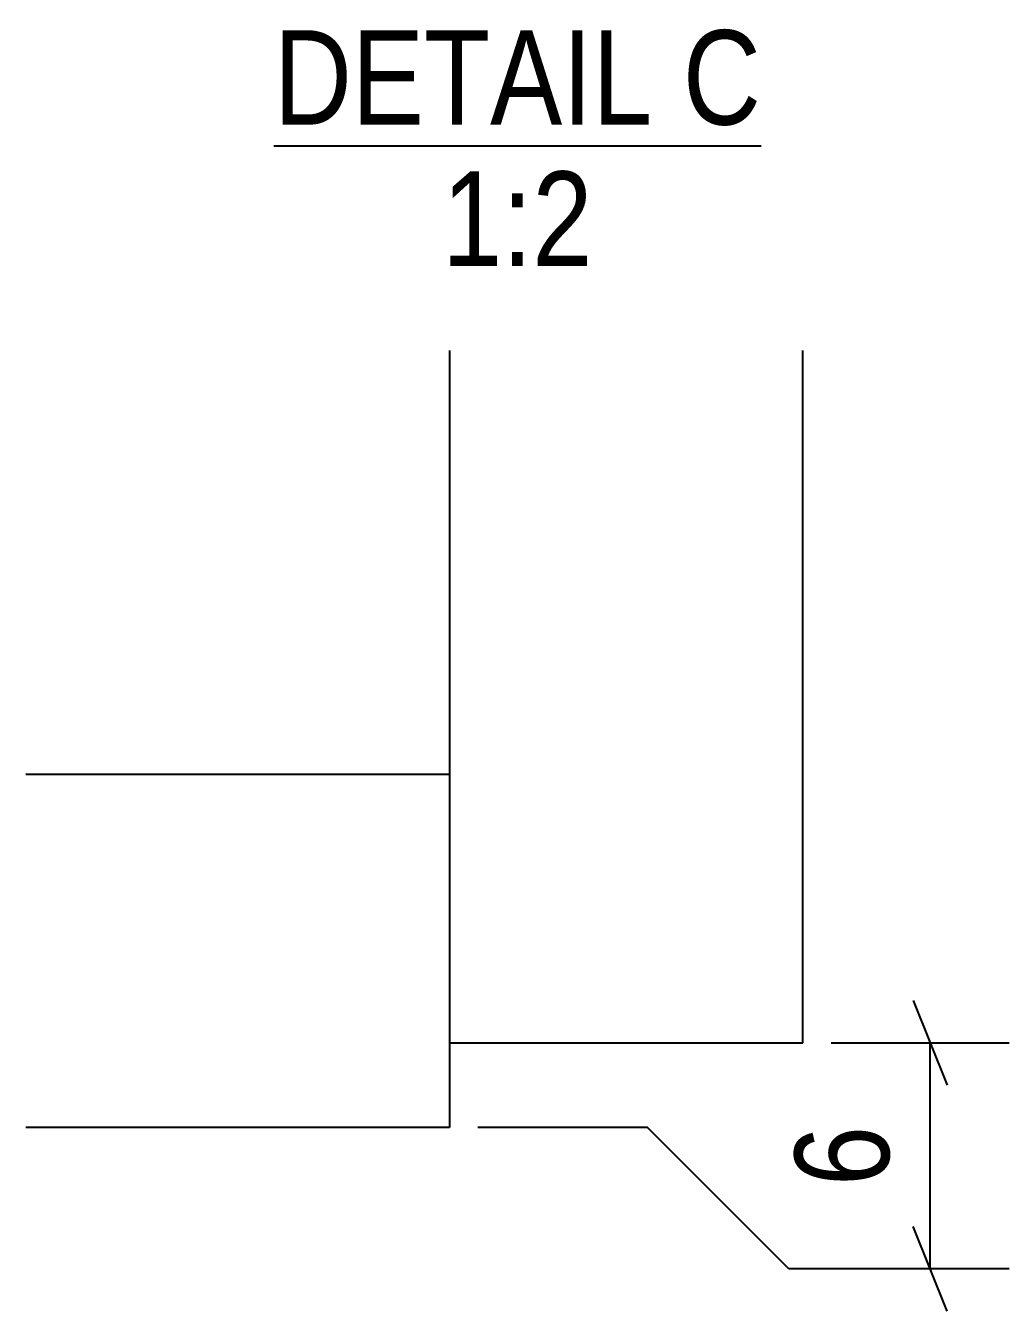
# Model space of a CAD drawing. Header units: millimetres. Extents: x 55 to 71827, y 8 to 3286.
# Drawn here: x 37098.6 to 37168.2, y 8 to 99 of the extents above; entities that cross this region are included whole.
import ezdxf

# ---------------------------------------------------------------- set-up
doc = ezdxf.new("R2010")
doc.units = ezdxf.units.MM
doc.linetypes.add('DXK_LINE_DOT2', pattern=[3.9198, 1.9599, -1.9599])
for name, color, linetype in [('MÅLSÆTNING', 7, 'Continuous'), ('STÅL', 7, 'Continuous'), ('TEKST', 7, 'Continuous')]:
    doc.layers.add(name, color=color, linetype=linetype)
doc.styles.add('Arial Narrow', font='ARIALN.TTF', dxfattribs={"height": 0.2})

msp = doc.modelspace()

# ---------------------------------------------------------------- linework, layer by layer
at = {"layer": 'MÅLSÆTNING', "color": 7, "linetype": 'Continuous'}
for p, q in [((37161.442, 30), (37163.842, 24)), ((37155.642, 27), (37168.242, 27)), ((37162.642, 11), (37162.642, 27)), ((37142.642, 21), (37130.642, 21)), ((37152.642, 11), (37142.642, 21)), ((37163.842, 8), (37161.442, 14)), ((37168.242, 11), (37152.642, 11))]:
    msp.add_line(p, q, dxfattribs=at)
at = {"layer": 'STÅL', "color": 2, "linetype": 'Continuous'}
for p, q in [((37128.642, 76), (37128.642, 27)), ((37153.642, 27), (37153.642, 76)), ((37128.642, 46), (37098.642, 46)), ((37128.642, 46), (37128.642, 21)), ((37128.642, 27), (37153.642, 27)), ((37128.642, 21), (37098.642, 21))]:
    msp.add_line(p, q, dxfattribs=at)
at = {"layer": 'STÅL', "color": 7, "linetype": 'DXK_LINE_DOT2'}
for p, q in [((37128.642, 76), (37128.642, 46)), ((37128.642, 46), (37098.642, 46))]:
    msp.add_line(p, q, dxfattribs=at)
at = {"layer": 'TEKST', "color": 246, "linetype": 'Continuous'}
msp.add_line((37116.201, 90.5), (37150.683, 90.5), dxfattribs=at)

# ---------------------------------------------------------------- wipeouts: each hides what was drawn before it
at = {"color": 0, "linetype": 'Continuous'}
for points in [[(37143.046, 92), (37143.046, 99), (37116.201, 99), (37116.201, 92)], [(37150.683, 92), (37150.683, 99), (37145.146, 99), (37145.146, 92)], [(37138.774, 82), (37138.774, 89), (37128.11, 89), (37128.11, 82)]]:
    msp.add_wipeout(points, dxfattribs=at).dxf.layer = 'TEKST'

# ---------------------------------------------------------------- next in the draw order: texts
at = {"layer": 'TEKST', "color": 3, "linetype": 'Continuous', "style": 'Arial Narrow'}
for s, p in [('DETAIL', (37116.201, 92)), ('C', (37145.146, 92)), ('1:2', (37128.11, 82))]:
    msp.add_text(s, height=6.681, dxfattribs=at).set_placement(p)

# ---------------------------------------------------------------- next in the draw order: wipeouts: each hides what was drawn before it
at = {"color": 0}
msp.add_wipeout([(37161.142, 22.533), (37151.342, 22.533), (37151.342, 15.467), (37161.142, 15.467)], dxfattribs=at).dxf.layer = 'MÅLSÆTNING'

# ---------------------------------------------------------------- next in the draw order: texts
at = {"layer": 'MÅLSÆTNING', "color": 3, "style": 'Arial Narrow'}
msp.add_text('6', height=6.681, rotation=90.00021, dxfattribs=at).set_placement((37159.742, 16.867))

doc.saveas('drawing.dxf')
